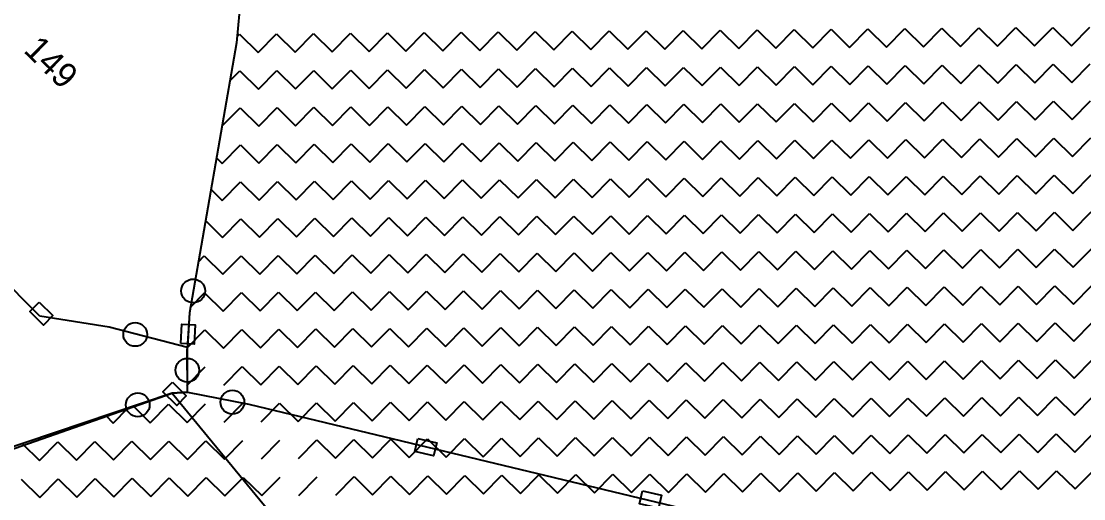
# Model space of a CAD drawing. Header units: metres. Extents: x 342804 to 346854, y 1762918 to 1765966.
# Drawn here: x 343672.7 to 344052.9, y 1764501 to 1764672 of the extents above; entities that cross this region are included whole.
import ezdxf

# ---------------------------------------------------------------- set-up
doc = ezdxf.new("R2010")
doc.units = ezdxf.units.M
doc.header["$MEASUREMENT"] = 0
for name, color, linetype in [('POLY_HATCH', 12, 'Continuous'), ('POLY_PARCEL', 6, 'Continuous'), ('TEXT_PARCEL', 7, 'Continuous')]:
    doc.layers.add(name, color=color, linetype=linetype)
doc.styles.add('TEXT_MAP', font='')
doc.styles.get('TEXT_MAP').set_extended_font_data('Kruti Dev 050')

msp = doc.modelspace()

# ---------------------------------------------------------------- linework, layer by layer
for points in [[(343679.09, 1764571.48), (343684.04, 1764566.61), (343680.68, 1764563.18), (343675.72, 1764568.05)], [(343729.8, 1764556.63), (343730.16, 1764563.56), (343734.96, 1764563.31), (343734.6, 1764556.38)], [(343726.78, 1764542.75), (343731.73, 1764537.88), (343728.37, 1764534.46), (343723.41, 1764539.33)], [(343814.62, 1764522.67), (343821.37, 1764521.02), (343820.23, 1764516.36), (343813.48, 1764518)], [(343895.05, 1764503.89), (343901.82, 1764502.33), (343900.74, 1764497.64), (343893.97, 1764499.21)]]:
    msp.add_lwpolyline(points, close=True)
for centre in [(343734.21, 1764575.45), (343713.48, 1764559.89), (343732.12, 1764547.05), (343714.38, 1764534.67), (343748.24, 1764535.62)]:
    msp.add_circle(centre, 4.25)
at = {"layer": 'POLY_HATCH'}
for p, q in [((343751.31, 1764681.49), (343749.74, 1764664.36)), ((343749.74, 1764664.36), (343732.85, 1764567.61)), ((343732.85, 1764567.61), (343732.04, 1764554.68)), ((343732.21, 1764539.2), (343732.04, 1764554.68)), ((343732.21, 1764539.2), (343732.04, 1764554.68)), ((343726.67, 1764538.82), (343661.01, 1764516.65)), ((343726.67, 1764538.82), (343732.21, 1764539.2)), ((343726.67, 1764538.82), (343732.21, 1764539.2))]:
    msp.add_line(p, q, dxfattribs=at)
at = {"layer": 'POLY_HATCH', "linetype": 'Continuous'}
for p, q in [((343749.95, 1764666.63), (343750.77, 1764667.46)), ((343750.77, 1764667.46), (343757.44, 1764660.9)), ((343757.44, 1764660.9), (343764, 1764667.57)), ((343764, 1764667.57), (343770.67, 1764661.01)), ((343770.67, 1764661.01), (343777.23, 1764667.68)), ((343777.23, 1764667.68), (343783.9, 1764661.12)), ((343783.9, 1764661.12), (343790.46, 1764667.79)), ((343790.46, 1764667.79), (343797.13, 1764661.22)), ((343797.13, 1764661.22), (343803.69, 1764667.89)), ((343803.69, 1764667.89), (343810.36, 1764661.33)), ((343810.36, 1764661.33), (343816.92, 1764668)), ((343816.92, 1764668), (343823.59, 1764661.44)), ((343823.59, 1764661.44), (343830.15, 1764668.11)), ((343830.15, 1764668.11), (343836.82, 1764661.55)), ((343836.82, 1764661.55), (343843.38, 1764668.22)), ((343843.38, 1764668.22), (343850.05, 1764661.66)), ((343850.05, 1764661.66), (343856.61, 1764668.33)), ((343856.61, 1764668.33), (343863.28, 1764661.77)), ((343863.28, 1764661.77), (343869.84, 1764668.44)), ((343869.84, 1764668.44), (343876.51, 1764661.88)), ((343876.51, 1764661.88), (343883.07, 1764668.55)), ((343883.07, 1764668.55), (343889.74, 1764661.98)), ((343889.74, 1764661.98), (343896.3, 1764668.65)), ((343896.3, 1764668.65), (343902.97, 1764662.09)), ((343902.97, 1764662.09), (343909.53, 1764668.76)), ((343909.53, 1764668.76), (343916.2, 1764662.2)), ((343916.2, 1764662.2), (343922.76, 1764668.87)), ((343922.76, 1764668.87), (343929.43, 1764662.31)), ((343929.43, 1764662.31), (343935.99, 1764668.98)), ((343935.99, 1764668.98), (343942.66, 1764662.42)), ((343942.66, 1764662.42), (343949.22, 1764669.09)), ((343949.22, 1764669.09), (343955.89, 1764662.53)), ((343955.89, 1764662.53), (343962.45, 1764669.2)), ((343962.45, 1764669.2), (343969.12, 1764662.64)), ((343969.12, 1764662.64), (343975.68, 1764669.31)), ((343975.68, 1764669.31), (343982.35, 1764662.74)), ((343982.35, 1764662.74), (343988.91, 1764669.41)), ((343988.91, 1764669.41), (343995.58, 1764662.85)), ((343995.58, 1764662.85), (344002.14, 1764669.52)), ((344002.14, 1764669.52), (344008.81, 1764662.96)), ((344008.81, 1764662.96), (344015.37, 1764669.63)), ((344015.37, 1764669.63), (344022.04, 1764663.07)), ((344022.04, 1764663.07), (344028.6, 1764669.74)), ((344028.6, 1764669.74), (344035.27, 1764663.18)), ((344035.27, 1764663.18), (344041.83, 1764669.85)), ((344041.83, 1764669.85), (344048.5, 1764663.29)), ((344048.5, 1764663.29), (344055.06, 1764669.96)), ((343876.62, 1764648.65), (343883.18, 1764655.32)), ((343883.18, 1764655.32), (343889.85, 1764648.75)), ((343889.85, 1764648.75), (343896.41, 1764655.42)), ((343896.41, 1764655.42), (343903.08, 1764648.86)), ((343903.08, 1764648.86), (343909.64, 1764655.53)), ((343909.64, 1764655.53), (343916.31, 1764648.97)), ((343916.31, 1764648.97), (343922.87, 1764655.64)), ((343922.87, 1764655.64), (343929.54, 1764649.08)), ((343929.54, 1764649.08), (343936.1, 1764655.75)), ((343936.1, 1764655.75), (343942.77, 1764649.19)), ((343942.77, 1764649.19), (343949.33, 1764655.86)), ((343949.33, 1764655.86), (343956, 1764649.3)), ((343956, 1764649.3), (343962.56, 1764655.97)), ((343962.56, 1764655.97), (343969.23, 1764649.41)), ((343969.23, 1764649.41), (343975.79, 1764656.08)), ((343975.79, 1764656.08), (343982.46, 1764649.51)), ((343982.46, 1764649.51), (343989.02, 1764656.18)), ((343989.02, 1764656.18), (343995.69, 1764649.62)), ((343995.69, 1764649.62), (344002.25, 1764656.29)), ((344002.25, 1764656.29), (344008.92, 1764649.73)), ((344008.92, 1764649.73), (344015.48, 1764656.4)), ((344015.48, 1764656.4), (344022.15, 1764649.84)), ((344022.15, 1764649.84), (344028.71, 1764656.51)), ((344028.71, 1764656.51), (344035.38, 1764649.95)), ((344035.38, 1764649.95), (344041.94, 1764656.62)), ((344041.94, 1764656.62), (344048.61, 1764650.06)), ((344048.61, 1764650.06), (344055.17, 1764656.73)), ((343747.35, 1764650.64), (343750.88, 1764654.23)), ((343750.88, 1764654.23), (343757.54, 1764647.67)), ((343757.54, 1764647.67), (343764.11, 1764654.34)), ((343764.11, 1764654.34), (343770.77, 1764647.78)), ((343770.77, 1764647.78), (343777.34, 1764654.45)), ((343777.34, 1764654.45), (343784, 1764647.89)), ((343784, 1764647.89), (343790.57, 1764654.56)), ((343790.57, 1764654.56), (343797.23, 1764647.99)), ((343797.23, 1764647.99), (343803.8, 1764654.66)), ((343803.8, 1764654.66), (343810.46, 1764648.1)), ((343810.46, 1764648.1), (343817.03, 1764654.77)), ((343817.03, 1764654.77), (343823.69, 1764648.21)), ((343823.69, 1764648.21), (343830.26, 1764654.88)), ((343830.26, 1764654.88), (343836.92, 1764648.32)), ((343836.92, 1764648.32), (343843.49, 1764654.99)), ((343843.49, 1764654.99), (343850.15, 1764648.43)), ((343850.15, 1764648.43), (343856.72, 1764655.1)), ((343856.72, 1764655.1), (343863.39, 1764648.54)), ((343863.39, 1764648.54), (343869.95, 1764655.21)), ((343869.95, 1764655.21), (343876.62, 1764648.65)), ((343744.51, 1764634.42), (343750.98, 1764641)), ((343750.98, 1764641), (343757.65, 1764634.44)), ((343757.65, 1764634.44), (343764.21, 1764641.11)), ((343764.21, 1764641.11), (343770.88, 1764634.55)), ((343770.88, 1764634.55), (343777.44, 1764641.22)), ((343777.44, 1764641.22), (343784.11, 1764634.66)), ((343784.11, 1764634.66), (343790.67, 1764641.33)), ((343790.67, 1764641.33), (343797.34, 1764634.76)), ((343797.34, 1764634.76), (343803.9, 1764641.43)), ((343803.9, 1764641.43), (343810.57, 1764634.87)), ((343810.57, 1764634.87), (343817.13, 1764641.54)), ((343817.13, 1764641.54), (343823.8, 1764634.98)), ((343823.8, 1764634.98), (343830.36, 1764641.65)), ((343830.36, 1764641.65), (343837.03, 1764635.09)), ((343837.03, 1764635.09), (343843.59, 1764641.76)), ((343843.59, 1764641.76), (343850.26, 1764635.2)), ((343850.26, 1764635.2), (343856.82, 1764641.87)), ((343856.82, 1764641.87), (343863.49, 1764635.31)), ((343863.49, 1764635.31), (343870.05, 1764641.98)), ((343870.05, 1764641.98), (343876.72, 1764635.42)), ((343876.72, 1764635.42), (343883.28, 1764642.09)), ((343883.28, 1764642.09), (343889.95, 1764635.52)), ((343889.95, 1764635.52), (343896.51, 1764642.19)), ((343896.51, 1764642.19), (343903.18, 1764635.63)), ((343903.18, 1764635.63), (343909.74, 1764642.3)), ((343909.74, 1764642.3), (343916.41, 1764635.74)), ((343916.41, 1764635.74), (343922.97, 1764642.41)), ((343922.97, 1764642.41), (343929.64, 1764635.85)), ((343929.64, 1764635.85), (343936.2, 1764642.52)), ((343936.2, 1764642.52), (343942.87, 1764635.96)), ((343942.87, 1764635.96), (343949.43, 1764642.63)), ((343949.43, 1764642.63), (343956.1, 1764636.07)), ((343956.1, 1764636.07), (343962.66, 1764642.74)), ((343962.66, 1764642.74), (343969.33, 1764636.18)), ((343969.33, 1764636.18), (343975.89, 1764642.85)), ((343975.89, 1764642.85), (343982.56, 1764636.28)), ((343982.56, 1764636.28), (343989.12, 1764642.95)), ((343989.12, 1764642.95), (343995.79, 1764636.39)), ((343995.79, 1764636.39), (344002.36, 1764643.06)), ((344002.36, 1764643.06), (344009.02, 1764636.5)), ((344009.02, 1764636.5), (344015.59, 1764643.17)), ((344015.59, 1764643.17), (344022.25, 1764636.61)), ((344022.25, 1764636.61), (344028.82, 1764643.28)), ((344028.82, 1764643.28), (344035.48, 1764636.72)), ((344035.48, 1764636.72), (344042.05, 1764643.39)), ((344042.05, 1764643.39), (344048.71, 1764636.83)), ((344048.71, 1764636.83), (344055.28, 1764643.5)), ((343863.6, 1764622.08), (343870.16, 1764628.75)), ((343870.16, 1764628.75), (343876.83, 1764622.19)), ((343876.83, 1764622.19), (343883.39, 1764628.86)), ((343883.39, 1764628.86), (343890.06, 1764622.29)), ((343890.06, 1764622.29), (343896.62, 1764628.96)), ((343896.62, 1764628.96), (343903.29, 1764622.4)), ((343903.29, 1764622.4), (343909.85, 1764629.07)), ((343909.85, 1764629.07), (343916.52, 1764622.51)), ((343916.52, 1764622.51), (343923.08, 1764629.18)), ((343923.08, 1764629.18), (343929.75, 1764622.62)), ((343929.75, 1764622.62), (343936.31, 1764629.29)), ((343936.31, 1764629.29), (343942.98, 1764622.73)), ((343942.98, 1764622.73), (343949.54, 1764629.4)), ((343949.54, 1764629.4), (343956.21, 1764622.84)), ((343956.21, 1764622.84), (343962.77, 1764629.51)), ((343962.77, 1764629.51), (343969.44, 1764622.95)), ((343969.44, 1764622.95), (343976, 1764629.61)), ((343976, 1764629.61), (343982.67, 1764623.05)), ((343982.67, 1764623.05), (343989.23, 1764629.72)), ((343989.23, 1764629.72), (343995.9, 1764623.16)), ((343995.9, 1764623.16), (344002.46, 1764629.83)), ((344002.46, 1764629.83), (344009.13, 1764623.27)), ((344009.13, 1764623.27), (344015.69, 1764629.94)), ((344015.69, 1764629.94), (344022.36, 1764623.38)), ((344022.36, 1764623.38), (344028.92, 1764630.05)), ((344028.92, 1764630.05), (344035.59, 1764623.49)), ((344035.59, 1764623.49), (344042.15, 1764630.16)), ((344042.15, 1764630.16), (344048.82, 1764623.6)), ((344048.82, 1764623.6), (344055.38, 1764630.27)), ((343744.53, 1764621.1), (343751.09, 1764627.77)), ((343751.09, 1764627.77), (343757.76, 1764621.21)), ((343757.76, 1764621.21), (343764.32, 1764627.88)), ((343764.32, 1764627.88), (343770.99, 1764621.32)), ((343770.99, 1764621.32), (343777.55, 1764627.99)), ((343777.55, 1764627.99), (343784.22, 1764621.43)), ((343784.22, 1764621.43), (343790.78, 1764628.1)), ((343790.78, 1764628.1), (343797.45, 1764621.53)), ((343797.45, 1764621.53), (343804.01, 1764628.2)), ((343804.01, 1764628.2), (343810.68, 1764621.64)), ((343810.68, 1764621.64), (343817.24, 1764628.31)), ((343817.24, 1764628.31), (343823.91, 1764621.75)), ((343823.91, 1764621.75), (343830.47, 1764628.42)), ((343830.47, 1764628.42), (343837.14, 1764621.86)), ((343837.14, 1764621.86), (343843.7, 1764628.53)), ((343843.7, 1764628.53), (343850.37, 1764621.97)), ((343850.37, 1764621.97), (343856.93, 1764628.64)), ((343856.93, 1764628.64), (343863.6, 1764622.08)), ((343742.53, 1764623.07), (343744.53, 1764621.1)), ((343744.64, 1764607.87), (343751.2, 1764614.54)), ((343751.2, 1764614.54), (343757.87, 1764607.98)), ((343757.87, 1764607.98), (343764.43, 1764614.65)), ((343764.43, 1764614.65), (343771.1, 1764608.09)), ((343771.1, 1764608.09), (343777.66, 1764614.76)), ((343777.66, 1764614.76), (343784.33, 1764608.2)), ((343784.33, 1764608.2), (343790.89, 1764614.87)), ((343790.89, 1764614.87), (343797.56, 1764608.3)), ((343797.56, 1764608.3), (343804.12, 1764614.97)), ((343804.12, 1764614.97), (343810.79, 1764608.41)), ((343810.79, 1764608.41), (343817.35, 1764615.08)), ((343817.35, 1764615.08), (343824.02, 1764608.52)), ((343824.02, 1764608.52), (343830.58, 1764615.19)), ((343830.58, 1764615.19), (343837.25, 1764608.63)), ((343837.25, 1764608.63), (343843.81, 1764615.3)), ((343843.81, 1764615.3), (343850.48, 1764608.74)), ((343850.48, 1764608.74), (343857.04, 1764615.41)), ((343857.04, 1764615.41), (343863.71, 1764608.85)), ((343863.71, 1764608.85), (343870.27, 1764615.52)), ((343870.27, 1764615.52), (343876.94, 1764608.96)), ((343876.94, 1764608.96), (343883.5, 1764615.63)), ((343883.5, 1764615.63), (343890.17, 1764609.06)), ((343890.17, 1764609.06), (343896.73, 1764615.73)), ((343896.73, 1764615.73), (343903.4, 1764609.17)), ((343903.4, 1764609.17), (343909.96, 1764615.84)), ((343909.96, 1764615.84), (343916.63, 1764609.28)), ((343916.63, 1764609.28), (343923.19, 1764615.95)), ((343923.19, 1764615.95), (343929.86, 1764609.39)), ((343929.86, 1764609.39), (343936.42, 1764616.06)), ((343936.42, 1764616.06), (343943.09, 1764609.5)), ((343943.09, 1764609.5), (343949.65, 1764616.17)), ((343949.65, 1764616.17), (343956.32, 1764609.61)), ((343956.32, 1764609.61), (343962.88, 1764616.28)), ((343962.88, 1764616.28), (343969.55, 1764609.72)), ((343969.55, 1764609.72), (343976.11, 1764616.38)), ((343976.11, 1764616.38), (343982.78, 1764609.82)), ((343982.78, 1764609.82), (343989.34, 1764616.49)), ((343989.34, 1764616.49), (343996.01, 1764609.93)), ((343996.01, 1764609.93), (344002.57, 1764616.6)), ((344002.57, 1764616.6), (344009.24, 1764610.04)), ((344009.24, 1764610.04), (344015.8, 1764616.71)), ((344015.8, 1764616.71), (344022.47, 1764610.15)), ((344022.47, 1764610.15), (344029.03, 1764616.82)), ((344029.03, 1764616.82), (344035.7, 1764610.26)), ((344035.7, 1764610.26), (344042.26, 1764616.93)), ((344042.26, 1764616.93), (344048.93, 1764610.37)), ((344048.93, 1764610.37), (344055.49, 1764617.04)), ((343740.57, 1764611.87), (343744.64, 1764607.87)), ((343837.36, 1764595.4), (343843.92, 1764602.07)), ((343843.92, 1764602.07), (343850.59, 1764595.51)), ((343850.59, 1764595.51), (343857.15, 1764602.18)), ((343857.15, 1764602.18), (343863.82, 1764595.62)), ((343863.82, 1764595.62), (343870.38, 1764602.29)), ((343870.38, 1764602.29), (343877.05, 1764595.73)), ((343877.05, 1764595.73), (343883.61, 1764602.4)), ((343883.61, 1764602.4), (343890.28, 1764595.83)), ((343890.28, 1764595.83), (343896.84, 1764602.5)), ((343896.84, 1764602.5), (343903.51, 1764595.94)), ((343903.51, 1764595.94), (343910.07, 1764602.61)), ((343910.07, 1764602.61), (343916.74, 1764596.05)), ((343916.74, 1764596.05), (343923.3, 1764602.72)), ((343923.3, 1764602.72), (343929.97, 1764596.16)), ((343929.97, 1764596.16), (343936.53, 1764602.83)), ((343936.53, 1764602.83), (343943.2, 1764596.27)), ((343943.2, 1764596.27), (343949.76, 1764602.94)), ((343949.76, 1764602.94), (343956.43, 1764596.38)), ((343956.43, 1764596.38), (343962.99, 1764603.05)), ((343962.99, 1764603.05), (343969.66, 1764596.49)), ((343969.66, 1764596.49), (343976.22, 1764603.15)), ((343976.22, 1764603.15), (343982.89, 1764596.59)), ((343982.89, 1764596.59), (343989.45, 1764603.26)), ((343989.45, 1764603.26), (343996.12, 1764596.7)), ((343996.12, 1764596.7), (344002.68, 1764603.37)), ((344002.68, 1764603.37), (344009.35, 1764596.81)), ((344009.35, 1764596.81), (344015.91, 1764603.48)), ((344015.91, 1764603.48), (344022.58, 1764596.92)), ((344022.58, 1764596.92), (344029.14, 1764603.59)), ((344029.14, 1764603.59), (344035.81, 1764597.03)), ((344035.81, 1764597.03), (344042.37, 1764603.7)), ((344042.37, 1764603.7), (344049.04, 1764597.14)), ((344049.04, 1764597.14), (344055.6, 1764603.81)), ((343738.62, 1764600.67), (343744.75, 1764594.64)), ((343744.75, 1764594.64), (343751.31, 1764601.31)), ((343751.31, 1764601.31), (343757.98, 1764594.75)), ((343757.98, 1764594.75), (343764.54, 1764601.42)), ((343764.54, 1764601.42), (343771.21, 1764594.86)), ((343771.21, 1764594.86), (343777.77, 1764601.53)), ((343777.77, 1764601.53), (343784.44, 1764594.97)), ((343784.44, 1764594.97), (343791, 1764601.64)), ((343791, 1764601.64), (343797.67, 1764595.07)), ((343797.67, 1764595.07), (343804.23, 1764601.74)), ((343804.23, 1764601.74), (343810.9, 1764595.18)), ((343810.9, 1764595.18), (343817.46, 1764601.85)), ((343817.46, 1764601.85), (343824.13, 1764595.29)), ((343824.13, 1764595.29), (343830.69, 1764601.96)), ((343830.69, 1764601.96), (343837.36, 1764595.4)), ((343736.02, 1764585.76), (343738.19, 1764587.97)), ((343738.19, 1764587.97), (343744.86, 1764581.41)), ((343744.86, 1764581.41), (343751.42, 1764588.08)), ((343751.42, 1764588.08), (343758.09, 1764581.52)), ((343758.09, 1764581.52), (343764.65, 1764588.19)), ((343764.65, 1764588.19), (343771.32, 1764581.63)), ((343771.32, 1764581.63), (343777.88, 1764588.3)), ((343777.88, 1764588.3), (343784.55, 1764581.74)), ((343784.55, 1764581.74), (343791.11, 1764588.41)), ((343791.11, 1764588.41), (343797.78, 1764581.84)), ((343797.78, 1764581.84), (343804.34, 1764588.51)), ((343804.34, 1764588.51), (343811.01, 1764581.95)), ((343811.01, 1764581.95), (343817.57, 1764588.62)), ((343817.57, 1764588.62), (343824.24, 1764582.06)), ((343824.24, 1764582.06), (343830.8, 1764588.73)), ((343830.8, 1764588.73), (343837.47, 1764582.17)), ((343837.47, 1764582.17), (343844.03, 1764588.84)), ((343844.03, 1764588.84), (343850.7, 1764582.28)), ((343850.7, 1764582.28), (343857.26, 1764588.95)), ((343857.26, 1764588.95), (343863.93, 1764582.39)), ((343863.93, 1764582.39), (343870.49, 1764589.06)), ((343870.49, 1764589.06), (343877.16, 1764582.5)), ((343877.16, 1764582.5), (343883.72, 1764589.17)), ((343883.72, 1764589.17), (343890.39, 1764582.6)), ((343890.39, 1764582.6), (343896.95, 1764589.27)), ((343896.95, 1764589.27), (343903.62, 1764582.71)), ((343903.62, 1764582.71), (343910.18, 1764589.38)), ((343910.18, 1764589.38), (343916.85, 1764582.82)), ((343916.85, 1764582.82), (343923.41, 1764589.49)), ((343923.41, 1764589.49), (343930.08, 1764582.93)), ((343930.08, 1764582.93), (343936.64, 1764589.6)), ((343936.64, 1764589.6), (343943.31, 1764583.04)), ((343943.31, 1764583.04), (343949.87, 1764589.71)), ((343949.87, 1764589.71), (343956.54, 1764583.15)), ((343956.54, 1764583.15), (343963.1, 1764589.82)), ((343963.1, 1764589.82), (343969.77, 1764583.26)), ((343969.77, 1764583.26), (343976.33, 1764589.92)), ((343976.33, 1764589.92), (343983, 1764583.36)), ((343983, 1764583.36), (343989.56, 1764590.03)), ((343989.56, 1764590.03), (343996.23, 1764583.47)), ((343996.23, 1764583.47), (344002.79, 1764590.14)), ((344002.79, 1764590.14), (344009.46, 1764583.58)), ((344009.46, 1764583.58), (344016.02, 1764590.25)), ((344016.02, 1764590.25), (344022.69, 1764583.69)), ((344022.69, 1764583.69), (344029.25, 1764590.36)), ((344029.25, 1764590.36), (344035.92, 1764583.8)), ((344035.92, 1764583.8), (344042.48, 1764590.47)), ((344042.48, 1764590.47), (344049.15, 1764583.91)), ((344049.15, 1764583.91), (344055.71, 1764590.58)), ((343824.35, 1764568.83), (343830.91, 1764575.5)), ((343830.91, 1764575.5), (343837.58, 1764568.94)), ((343837.58, 1764568.94), (343844.14, 1764575.61)), ((343844.14, 1764575.61), (343850.81, 1764569.05)), ((343850.81, 1764569.05), (343857.37, 1764575.72)), ((343857.37, 1764575.72), (343864.04, 1764569.16)), ((343864.04, 1764569.16), (343870.6, 1764575.83)), ((343870.6, 1764575.83), (343877.27, 1764569.27)), ((343877.27, 1764569.27), (343883.83, 1764575.93)), ((343883.83, 1764575.93), (343890.5, 1764569.37)), ((343890.5, 1764569.37), (343897.06, 1764576.04)), ((343897.06, 1764576.04), (343903.73, 1764569.48)), ((343903.73, 1764569.48), (343910.29, 1764576.15)), ((343910.29, 1764576.15), (343916.96, 1764569.59)), ((343916.96, 1764569.59), (343923.52, 1764576.26)), ((343923.52, 1764576.26), (343930.19, 1764569.7)), ((343930.19, 1764569.7), (343936.75, 1764576.37)), ((343936.75, 1764576.37), (343943.42, 1764569.81)), ((343943.42, 1764569.81), (343949.98, 1764576.48)), ((343949.98, 1764576.48), (343956.65, 1764569.92)), ((343956.65, 1764569.92), (343963.21, 1764576.59)), ((343963.21, 1764576.59), (343969.88, 1764570.03)), ((343969.88, 1764570.03), (343976.44, 1764576.69)), ((343976.44, 1764576.69), (343983.11, 1764570.13)), ((343983.11, 1764570.13), (343989.67, 1764576.8)), ((343989.67, 1764576.8), (343996.34, 1764570.24)), ((343996.34, 1764570.24), (344002.9, 1764576.91)), ((344002.9, 1764576.91), (344009.57, 1764570.35)), ((344009.57, 1764570.35), (344016.13, 1764577.02)), ((344016.13, 1764577.02), (344022.8, 1764570.46)), ((344022.8, 1764570.46), (344029.36, 1764577.13)), ((344029.36, 1764577.13), (344036.03, 1764570.57)), ((344036.03, 1764570.57), (344042.59, 1764577.24)), ((344042.59, 1764577.24), (344049.26, 1764570.68)), ((344049.26, 1764570.68), (344055.82, 1764577.35)), ((343733.18, 1764569.54), (343738.3, 1764574.74)), ((343738.3, 1764574.74), (343744.97, 1764568.18)), ((343744.97, 1764568.18), (343751.53, 1764574.85)), ((343751.53, 1764574.85), (343758.2, 1764568.29)), ((343758.2, 1764568.29), (343764.76, 1764574.96)), ((343764.76, 1764574.96), (343771.43, 1764568.4)), ((343771.43, 1764568.4), (343777.99, 1764575.07)), ((343777.99, 1764575.07), (343784.66, 1764568.51)), ((343784.66, 1764568.51), (343791.22, 1764575.18)), ((343791.22, 1764575.18), (343797.89, 1764568.61)), ((343797.89, 1764568.61), (343804.45, 1764575.28)), ((343804.45, 1764575.28), (343811.12, 1764568.72)), ((343811.12, 1764568.72), (343817.68, 1764575.39)), ((343817.68, 1764575.39), (343824.35, 1764568.83)), ((344049.37, 1764557.45), (344055.93, 1764564.12)), ((343732.06, 1764555.06), (343738.4, 1764561.51)), ((343738.4, 1764561.51), (343745.07, 1764554.95)), ((343745.07, 1764554.95), (343751.63, 1764561.62)), ((343751.63, 1764561.62), (343758.3, 1764555.06)), ((343758.3, 1764555.06), (343764.86, 1764561.73)), ((343764.86, 1764561.73), (343771.53, 1764555.17)), ((343771.53, 1764555.17), (343778.1, 1764561.84)), ((343778.1, 1764561.84), (343784.76, 1764555.28)), ((343784.76, 1764555.28), (343791.33, 1764561.95)), ((343791.33, 1764561.95), (343797.99, 1764555.38)), ((343797.99, 1764555.38), (343804.56, 1764562.05)), ((343804.56, 1764562.05), (343811.22, 1764555.49)), ((343811.22, 1764555.49), (343817.79, 1764562.16)), ((343817.79, 1764562.16), (343824.45, 1764555.6)), ((343824.45, 1764555.6), (343831.02, 1764562.27)), ((343831.02, 1764562.27), (343837.68, 1764555.71)), ((343837.68, 1764555.71), (343844.25, 1764562.38)), ((343844.25, 1764562.38), (343850.91, 1764555.82)), ((343850.91, 1764555.82), (343857.48, 1764562.49)), ((343857.48, 1764562.49), (343864.14, 1764555.93)), ((343864.14, 1764555.93), (343870.71, 1764562.6)), ((343870.71, 1764562.6), (343877.37, 1764556.04)), ((343877.37, 1764556.04), (343883.94, 1764562.7)), ((343883.94, 1764562.7), (343890.6, 1764556.14)), ((343890.6, 1764556.14), (343897.17, 1764562.81)), ((343897.17, 1764562.81), (343903.83, 1764556.25)), ((343903.83, 1764556.25), (343910.4, 1764562.92)), ((343910.4, 1764562.92), (343917.07, 1764556.36)), ((343917.07, 1764556.36), (343923.63, 1764563.03)), ((343923.63, 1764563.03), (343930.3, 1764556.47)), ((343930.3, 1764556.47), (343936.86, 1764563.14)), ((343936.86, 1764563.14), (343943.53, 1764556.58)), ((343943.53, 1764556.58), (343950.09, 1764563.25)), ((343950.09, 1764563.25), (343956.76, 1764556.69)), ((343956.76, 1764556.69), (343963.32, 1764563.36)), ((343963.32, 1764563.36), (343969.99, 1764556.8)), ((343969.99, 1764556.8), (343976.55, 1764563.46)), ((343976.55, 1764563.46), (343983.22, 1764556.9)), ((343983.22, 1764556.9), (343989.78, 1764563.57)), ((343989.78, 1764563.57), (343996.45, 1764557.01)), ((343996.45, 1764557.01), (344003.01, 1764563.68)), ((344003.01, 1764563.68), (344009.68, 1764557.12)), ((344009.68, 1764557.12), (344016.24, 1764563.79)), ((344016.24, 1764563.79), (344022.91, 1764557.23)), ((344022.91, 1764557.23), (344029.47, 1764563.9)), ((344029.47, 1764563.9), (344036.14, 1764557.34)), ((344036.14, 1764557.34), (344042.7, 1764564.01)), ((344042.7, 1764564.01), (344049.37, 1764557.45)), ((343798.1, 1764542.15), (343804.66, 1764548.82)), ((343804.66, 1764548.82), (343811.33, 1764542.26)), ((343811.33, 1764542.26), (343817.89, 1764548.93)), ((343817.89, 1764548.93), (343824.56, 1764542.37)), ((343824.56, 1764542.37), (343831.12, 1764549.04)), ((343831.12, 1764549.04), (343837.79, 1764542.48)), ((343837.79, 1764542.48), (343844.35, 1764549.15)), ((343844.35, 1764549.15), (343851.02, 1764542.59)), ((343851.02, 1764542.59), (343857.58, 1764549.26)), ((343857.58, 1764549.26), (343864.25, 1764542.7)), ((343864.25, 1764542.7), (343870.81, 1764549.37)), ((343870.81, 1764549.37), (343877.48, 1764542.81)), ((343877.48, 1764542.81), (343884.04, 1764549.47)), ((343884.04, 1764549.47), (343890.71, 1764542.91)), ((343890.71, 1764542.91), (343897.27, 1764549.58)), ((343897.27, 1764549.58), (343903.94, 1764543.02)), ((343903.94, 1764543.02), (343910.5, 1764549.69)), ((343910.5, 1764549.69), (343917.17, 1764543.13)), ((343917.17, 1764543.13), (343923.73, 1764549.8)), ((343923.73, 1764549.8), (343930.4, 1764543.24)), ((343930.4, 1764543.24), (343936.96, 1764549.91)), ((343936.96, 1764549.91), (343943.63, 1764543.35)), ((343943.63, 1764543.35), (343950.19, 1764550.02)), ((343950.19, 1764550.02), (343956.86, 1764543.46)), ((343956.86, 1764543.46), (343963.42, 1764550.13)), ((343963.42, 1764550.13), (343970.09, 1764543.57)), ((343970.09, 1764543.57), (343976.65, 1764550.23)), ((343976.65, 1764550.23), (343983.32, 1764543.67)), ((343983.32, 1764543.67), (343989.88, 1764550.34)), ((343989.88, 1764550.34), (343996.55, 1764543.78)), ((343996.55, 1764543.78), (344003.11, 1764550.45)), ((344003.11, 1764550.45), (344009.78, 1764543.89)), ((344009.78, 1764543.89), (344016.34, 1764550.56)), ((344016.34, 1764550.56), (344023.01, 1764544)), ((344023.01, 1764544), (344029.57, 1764550.67)), ((344029.57, 1764550.67), (344036.24, 1764544.11)), ((344036.24, 1764544.11), (344042.81, 1764550.78)), ((344042.81, 1764550.78), (344049.47, 1764544.22)), ((344049.47, 1764544.22), (344056.04, 1764550.89)), ((343731.95, 1764541.61), (343738.51, 1764548.28)), ((343745.18, 1764541.72), (343751.74, 1764548.39)), ((343751.74, 1764548.39), (343758.41, 1764541.83)), ((343758.41, 1764541.83), (343764.97, 1764548.5)), ((343764.97, 1764548.5), (343771.64, 1764541.94)), ((343771.64, 1764541.94), (343778.2, 1764548.61)), ((343778.2, 1764548.61), (343784.87, 1764542.05)), ((343784.87, 1764542.05), (343791.43, 1764548.72)), ((343791.43, 1764548.72), (343798.1, 1764542.15)), ((344023.12, 1764530.77), (344029.68, 1764537.44)), ((344029.68, 1764537.44), (344036.35, 1764530.88)), ((344036.35, 1764530.88), (344042.91, 1764537.55)), ((344042.91, 1764537.55), (344049.58, 1764530.99)), ((344049.58, 1764530.99), (344056.14, 1764537.66)), ((343712.85, 1764534.16), (343718.83, 1764528.27)), ((343718.83, 1764528.27), (343725.39, 1764534.94)), ((343725.39, 1764534.94), (343732.06, 1764528.38)), ((343732.06, 1764528.38), (343738.62, 1764535.05)), ((343745.29, 1764528.49), (343751.85, 1764535.16)), ((343758.52, 1764528.6), (343765.08, 1764535.27)), ((343765.08, 1764535.27), (343771.75, 1764528.71)), ((343771.75, 1764528.71), (343778.31, 1764535.38)), ((343778.31, 1764535.38), (343784.98, 1764528.82)), ((343784.98, 1764528.82), (343791.54, 1764535.48)), ((343791.54, 1764535.48), (343798.21, 1764528.92)), ((343798.21, 1764528.92), (343804.77, 1764535.59)), ((343804.77, 1764535.59), (343811.44, 1764529.03)), ((343811.44, 1764529.03), (343818, 1764535.7)), ((343818, 1764535.7), (343824.67, 1764529.14)), ((343824.67, 1764529.14), (343831.23, 1764535.81)), ((343831.23, 1764535.81), (343837.9, 1764529.25)), ((343837.9, 1764529.25), (343844.46, 1764535.92)), ((343844.46, 1764535.92), (343851.13, 1764529.36)), ((343851.13, 1764529.36), (343857.69, 1764536.03)), ((343857.69, 1764536.03), (343864.36, 1764529.47)), ((343864.36, 1764529.47), (343870.92, 1764536.14)), ((343870.92, 1764536.14), (343877.59, 1764529.58)), ((343877.59, 1764529.58), (343884.15, 1764536.24)), ((343884.15, 1764536.24), (343890.82, 1764529.68)), ((343890.82, 1764529.68), (343897.38, 1764536.35)), ((343897.38, 1764536.35), (343904.05, 1764529.79)), ((343904.05, 1764529.79), (343910.61, 1764536.46)), ((343910.61, 1764536.46), (343917.28, 1764529.9)), ((343917.28, 1764529.9), (343923.84, 1764536.57)), ((343923.84, 1764536.57), (343930.51, 1764530.01)), ((343930.51, 1764530.01), (343937.07, 1764536.68)), ((343937.07, 1764536.68), (343943.74, 1764530.12)), ((343943.74, 1764530.12), (343950.3, 1764536.79)), ((343950.3, 1764536.79), (343956.97, 1764530.23)), ((343956.97, 1764530.23), (343963.53, 1764536.9)), ((343963.53, 1764536.9), (343970.2, 1764530.34)), ((343970.2, 1764530.34), (343976.76, 1764537)), ((343976.76, 1764537), (343983.43, 1764530.44)), ((343983.43, 1764530.44), (343989.99, 1764537.11)), ((343989.99, 1764537.11), (343996.66, 1764530.55)), ((343996.66, 1764530.55), (344003.22, 1764537.22)), ((344003.22, 1764537.22), (344009.89, 1764530.66)), ((344009.89, 1764530.66), (344016.45, 1764537.33)), ((344016.45, 1764537.33), (344023.12, 1764530.77)), ((343702.92, 1764530.8), (343705.6, 1764528.16)), ((343705.6, 1764528.16), (343710.82, 1764533.47)), ((343785.09, 1764515.59), (343791.65, 1764522.25)), ((343791.65, 1764522.25), (343798.32, 1764515.69)), ((343798.32, 1764515.69), (343804.88, 1764522.36)), ((343804.88, 1764522.36), (343811.55, 1764515.8)), ((343811.55, 1764515.8), (343818.11, 1764522.47)), ((343818.11, 1764522.47), (343824.78, 1764515.91)), ((343824.78, 1764515.91), (343831.34, 1764522.58)), ((343831.34, 1764522.58), (343838.01, 1764516.02)), ((343838.01, 1764516.02), (343844.57, 1764522.69)), ((343844.57, 1764522.69), (343851.24, 1764516.13)), ((343851.24, 1764516.13), (343857.8, 1764522.8)), ((343857.8, 1764522.8), (343864.47, 1764516.24)), ((343864.47, 1764516.24), (343871.03, 1764522.91)), ((343871.03, 1764522.91), (343877.7, 1764516.35)), ((343877.7, 1764516.35), (343884.26, 1764523.01)), ((343884.26, 1764523.01), (343890.93, 1764516.45)), ((343890.93, 1764516.45), (343897.49, 1764523.12)), ((343897.49, 1764523.12), (343904.16, 1764516.56)), ((343904.16, 1764516.56), (343910.72, 1764523.23)), ((343910.72, 1764523.23), (343917.39, 1764516.67)), ((343917.39, 1764516.67), (343923.95, 1764523.34)), ((343923.95, 1764523.34), (343930.62, 1764516.78)), ((343930.62, 1764516.78), (343937.18, 1764523.45)), ((343937.18, 1764523.45), (343943.85, 1764516.89)), ((343943.85, 1764516.89), (343950.41, 1764523.56)), ((343950.41, 1764523.56), (343957.08, 1764517)), ((343957.08, 1764517), (343963.64, 1764523.67)), ((343963.64, 1764523.67), (343970.31, 1764517.11)), ((343970.31, 1764517.11), (343976.87, 1764523.77)), ((343976.87, 1764523.77), (343983.54, 1764517.21)), ((343983.54, 1764517.21), (343990.1, 1764523.88)), ((343990.1, 1764523.88), (343996.77, 1764517.32)), ((343996.77, 1764517.32), (344003.33, 1764523.99)), ((344003.33, 1764523.99), (344010, 1764517.43)), ((344010, 1764517.43), (344016.56, 1764524.1)), ((344016.56, 1764524.1), (344023.23, 1764517.54)), ((344023.23, 1764517.54), (344029.79, 1764524.21)), ((344029.79, 1764524.21), (344036.46, 1764517.65)), ((344036.46, 1764517.65), (344043.02, 1764524.32)), ((344043.02, 1764524.32), (344049.69, 1764517.76)), ((344049.69, 1764517.76), (344056.25, 1764524.43)), ((343673.12, 1764520.74), (343679.25, 1764514.72)), ((343679.25, 1764514.72), (343685.81, 1764521.39)), ((343685.81, 1764521.39), (343692.48, 1764514.83)), ((343692.48, 1764514.83), (343699.04, 1764521.5)), ((343699.04, 1764521.5), (343705.71, 1764514.93)), ((343705.71, 1764514.93), (343712.27, 1764521.6)), ((343712.27, 1764521.6), (343718.94, 1764515.04)), ((343718.94, 1764515.04), (343725.5, 1764521.71)), ((343725.5, 1764521.71), (343732.17, 1764515.15)), ((343732.17, 1764515.15), (343738.73, 1764521.82)), ((343738.73, 1764521.82), (343745.4, 1764515.26)), ((343745.4, 1764515.26), (343751.96, 1764521.93)), ((343758.63, 1764515.37), (343765.19, 1764522.04)), ((343771.86, 1764515.48), (343778.42, 1764522.15)), ((343778.42, 1764522.15), (343785.09, 1764515.59)), ((344010.11, 1764504.2), (344016.67, 1764510.87)), ((344016.67, 1764510.87), (344023.34, 1764504.31)), ((344023.34, 1764504.31), (344029.9, 1764510.98)), ((344029.9, 1764510.98), (344036.57, 1764504.42)), ((344036.57, 1764504.42), (344043.13, 1764511.09)), ((344043.13, 1764511.09), (344049.8, 1764504.53)), ((344049.8, 1764504.53), (344056.36, 1764511.2)), ((343672.69, 1764508.05), (343679.36, 1764501.49)), ((343679.36, 1764501.49), (343685.92, 1764508.16)), ((343685.92, 1764508.16), (343692.59, 1764501.6)), ((343692.59, 1764501.6), (343699.15, 1764508.27)), ((343699.15, 1764508.27), (343705.82, 1764501.7)), ((343705.82, 1764501.7), (343712.38, 1764508.37)), ((343712.38, 1764508.37), (343719.05, 1764501.81)), ((343719.05, 1764501.81), (343725.61, 1764508.48)), ((343725.61, 1764508.48), (343732.28, 1764501.92)), ((343732.28, 1764501.92), (343738.84, 1764508.59)), ((343738.84, 1764508.59), (343745.51, 1764502.03)), ((343745.51, 1764502.03), (343752.07, 1764508.7)), ((343752.07, 1764508.7), (343758.74, 1764502.14)), ((343758.74, 1764502.14), (343765.3, 1764508.81)), ((343771.97, 1764502.25), (343778.53, 1764508.92)), ((343785.2, 1764502.36), (343791.76, 1764509.02)), ((343791.76, 1764509.02), (343798.43, 1764502.46)), ((343798.43, 1764502.46), (343804.99, 1764509.13)), ((343804.99, 1764509.13), (343811.66, 1764502.57)), ((343811.66, 1764502.57), (343818.22, 1764509.24)), ((343818.22, 1764509.24), (343824.89, 1764502.68)), ((343824.89, 1764502.68), (343831.45, 1764509.35)), ((343831.45, 1764509.35), (343838.12, 1764502.79)), ((343838.12, 1764502.79), (343844.68, 1764509.46)), ((343844.68, 1764509.46), (343851.35, 1764502.9)), ((343851.35, 1764502.9), (343857.91, 1764509.57)), ((343857.91, 1764509.57), (343864.58, 1764503.01)), ((343864.58, 1764503.01), (343871.14, 1764509.68)), ((343871.14, 1764509.68), (343877.81, 1764503.12)), ((343877.81, 1764503.12), (343884.37, 1764509.78)), ((343884.37, 1764509.78), (343891.04, 1764503.22)), ((343891.04, 1764503.22), (343897.6, 1764509.89)), ((343897.6, 1764509.89), (343904.27, 1764503.33)), ((343904.27, 1764503.33), (343910.83, 1764510)), ((343910.83, 1764510), (343917.5, 1764503.44)), ((343917.5, 1764503.44), (343924.06, 1764510.11)), ((343924.06, 1764510.11), (343930.73, 1764503.55)), ((343930.73, 1764503.55), (343937.29, 1764510.22)), ((343937.29, 1764510.22), (343943.96, 1764503.66)), ((343943.96, 1764503.66), (343950.52, 1764510.33)), ((343950.52, 1764510.33), (343957.19, 1764503.77)), ((343957.19, 1764503.77), (343963.75, 1764510.44)), ((343963.75, 1764510.44), (343970.42, 1764503.88)), ((343970.42, 1764503.88), (343976.98, 1764510.54)), ((343976.98, 1764510.54), (343983.65, 1764503.98)), ((343983.65, 1764503.98), (343990.21, 1764510.65)), ((343990.21, 1764510.65), (343996.88, 1764504.09)), ((343996.88, 1764504.09), (344003.44, 1764510.76)), ((344003.44, 1764510.76), (344010.11, 1764504.2))]:
    msp.add_line(p, q, dxfattribs=at)
at = {"layer": 'POLY_PARCEL'}
for p, q in [((343751.31, 1764681.49), (343749.74, 1764664.36)), ((343749.74, 1764664.36), (343732.85, 1764567.61)), ((343679.28, 1764566.46), (343612.04, 1764633.8)), ((343704.09, 1764562.52), (343679.28, 1764566.46)), ((343732.85, 1764567.61), (343732.2, 1764555.19)), ((343732.2, 1764555.19), (343704.09, 1764562.52)), ((343732.21, 1764539.2), (343732.2, 1764555.19)), ((343624.56, 1764503.02), (343726.67, 1764538.82)), ((343732.21, 1764539.2), (343726.67, 1764538.82)), ((343726.67, 1764538.82), (343726.67, 1764538.82)), ((343726.67, 1764538.82), (343726.67, 1764538.82)), ((343726.67, 1764538.82), (343838.08, 1764403.59)), ((343732.21, 1764539.2), (343732.21, 1764539.2)), ((343732.21, 1764539.2), (343754.08, 1764534.89)), ((343754.08, 1764534.89), (343917.98, 1764495.52))]:
    msp.add_line(p, q, dxfattribs=at)

# ---------------------------------------------------------------- texts
at = {"layer": 'TEXT_PARCEL', "style": 'TEXT_MAP'}
msp.add_text('149', height=8.981, rotation=315.47, dxfattribs=at).set_placement((343673.19, 1764661.25))

doc.saveas('drawing.dxf')
